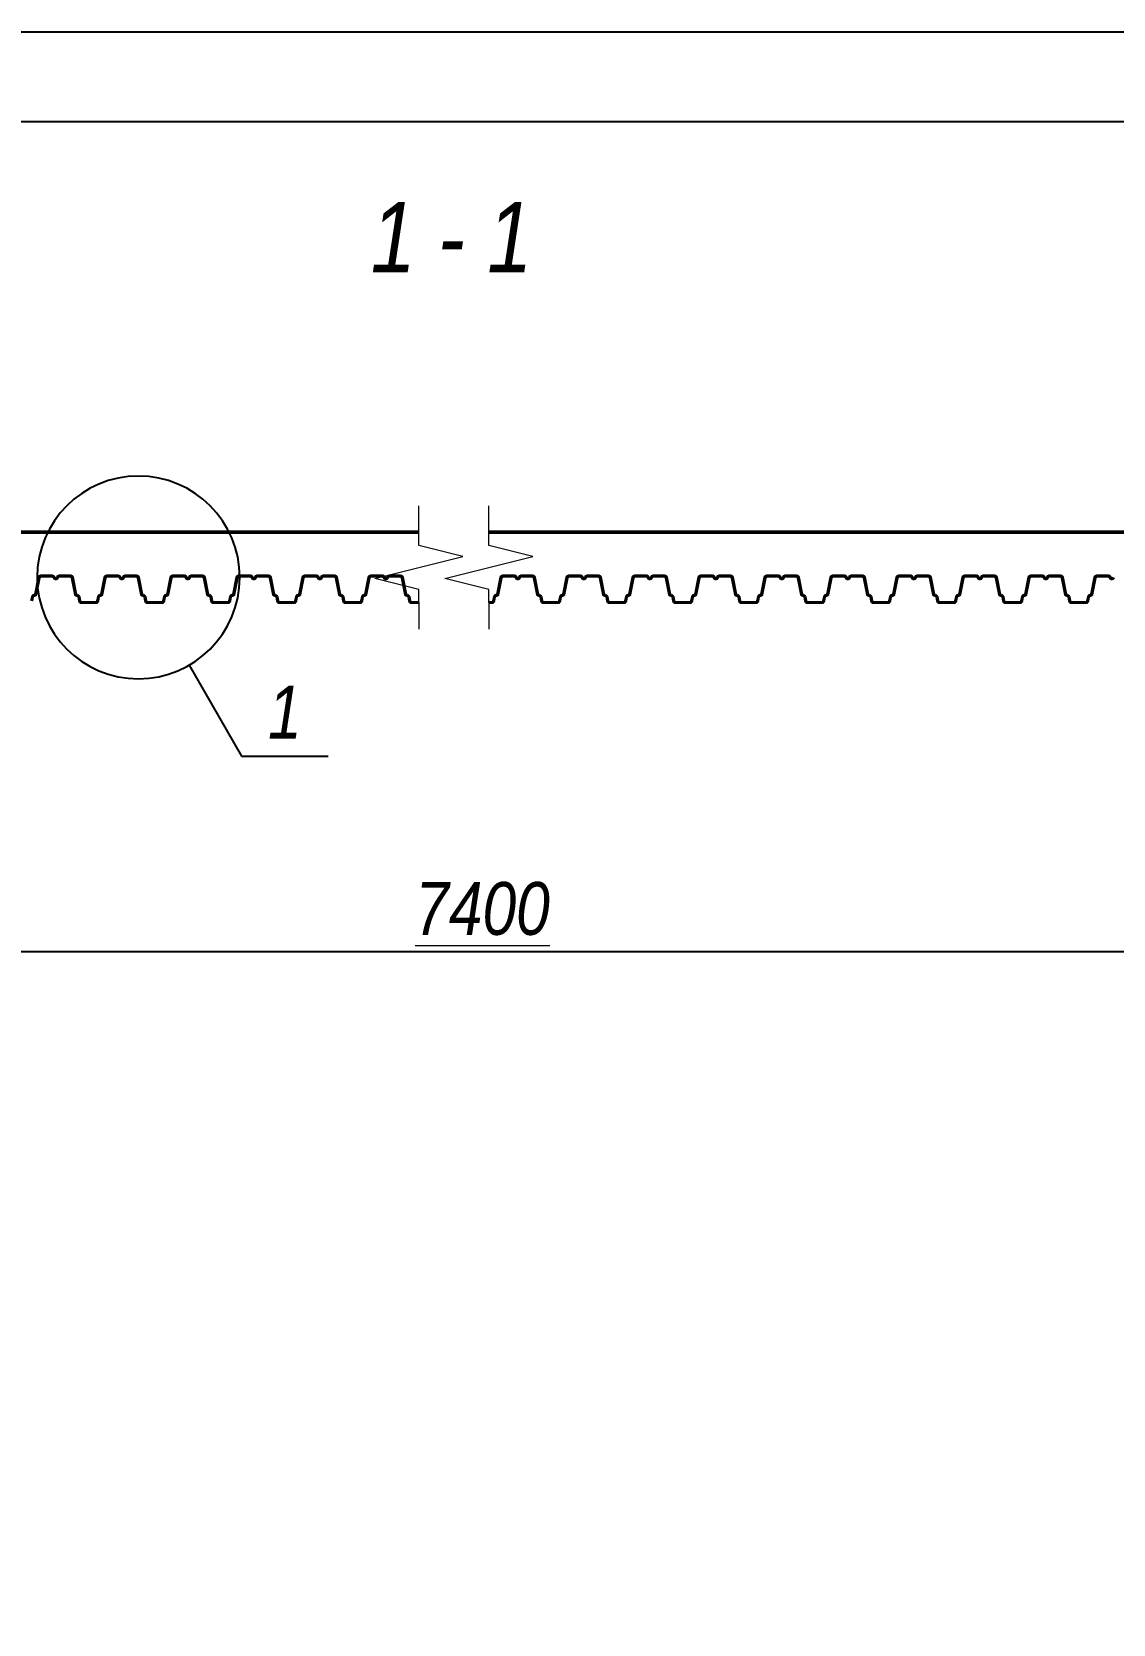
# Model space of a CAD drawing. Header units: millimetres. Extents: x 1582001 to 3303937, y 226471 to 491235.
# Drawn here: x 1695510 to 1701654, y 311911 to 320955 of the extents above; entities that cross this region are included whole.
import ezdxf

# ---------------------------------------------------------------- set-up
doc = ezdxf.new("R2010")
doc.units = ezdxf.units.MM
doc.layers.get('Defpoints').update_dxf_attribs({"color": 255, "lineweight": 30})
for name, color, linetype, lineweight in [('A-Wall-G', 22, 'Continuous', 50), ('перекрытия', 7, 'Continuous', 40), ('Размеры', 7, 'Continuous', 18)]:
    doc.layers.add(name, color=color, linetype=linetype, lineweight=lineweight)
doc.layers.add('Формуляр', color=138, linetype='Continuous')
doc.styles.get("Standard").update_dxf_attribs({"font": 'ARIALNI.TTF', "height": 300})
doc.styles.add('STYLE1', font='ARIALNI.TTF', dxfattribs={"height": 300})
doc.dimstyles.new('х2', dxfattribs={"dimscale": 100, "dimtxt": 2.5, "dimasz": 2.5, "dimexe": 1.25, "dimexo": 0.625, "dimtad": 1, "dimdec": 0, "dimlfac": 0.5, "dimtxsty": 'Standard', "dimblk": 'ARCHTICK', "dimcen": 2.5, "dimadec": 0, "dimazin": 0, "dimtfac": 1, "dimtdec": 0, "dimtmove": 0, "dimatfit": 3, "dimfxl": 0, "dimarcsym": 0})

# ---------------------------------------------------------------- blocks, each defined once
blk = doc.blocks.new('_ArchTick')
at = {"color": 0, "linetype": 'ByBlock', "const_width": 0.15}
blk.add_lwpolyline([(-0.5, -0.5), (0.5, 0.5)], dxfattribs=at)
blk = doc.blocks.new('*D1952')
at = {"layer": 'Defpoints', "color": 0, "lineweight": -3, "ltscale": 100, "transparency": 16777216}
for p in [(1703425.6, 316508.3), (1692715.4, 316021.2), (1703425.6, 315730.7)]:
    blk.add_point(p, dxfattribs=at)
at = {"layer": 'Размеры', "color": 0, "lineweight": -2, "ltscale": 100, "transparency": 16777216}
for p, q in [((1703425.6, 316445.8), (1703425.6, 315605.7)), ((1692715.4, 315958.7), (1692715.4, 315605.7)), ((1692715.4, 315730.7), (1703425.6, 315730.7))]:
    blk.add_line(p, q, dxfattribs=at)
at = {"layer": 'Размеры', "color": 0, "lineweight": -2, "ltscale": 100, "transparency": 16777216, "xscale": 250, "yscale": 250, "zscale": 250, "rotation": 180}
blk.add_blockref('_ArchTick', (1692715.4, 315730.7), dxfattribs=at)
at = {"layer": 'Размеры', "color": 0, "lineweight": -2, "ltscale": 100, "transparency": 16777216, "xscale": 250, "yscale": 250, "zscale": 250}
blk.add_blockref('_ArchTick', (1703425.6, 315730.7), dxfattribs=at)
at = {"layer": 'Размеры', "color": 0, "ltscale": 100, "transparency": 16777216, "insert": (1698070.5, 315973.9), "char_height": 300, "attachment_point": 5}
blk.add_mtext('\\L7400', dxfattribs=at)

msp = doc.modelspace()

# ---------------------------------------------------------------- linework, layer by layer
at = {"layer": 'A-Wall-G', "color": 0, "ltscale": 100}
for p, q in [((1697707.9, 318112.8), (1692265.4, 318112.8)), ((1703175.6, 318112.8), (1698105.5, 318112.8))]:
    msp.add_line(p, q, dxfattribs=at)
at = {"layer": 'перекрытия', "lineweight": 40, "ltscale": 100}
for p, q in [((1695550.1, 317855.1), (1695531.3, 317759.6)), ((1695551.9, 317854.7), (1695533.1, 317759.3)), ((1695627.4, 317864.6), (1695561.7, 317864.6)), ((1695627.4, 317862.8), (1695561.7, 317862.8)), ((1695647.6, 317850.6), (1695643.3, 317850.6)), ((1695647.6, 317848.8), (1695643.3, 317848.8)), ((1695729.2, 317864.6), (1695663.4, 317864.6)), ((1695729.2, 317862.8), (1695663.4, 317862.8)), ((1695739, 317854.7), (1695757.8, 317759.3)), ((1695740.8, 317855.1), (1695759.6, 317759.6)), ((1695925.1, 317855.1), (1695906.3, 317759.6)), ((1695926.9, 317854.7), (1695908.1, 317759.3)), ((1696002.4, 317864.6), (1695936.7, 317864.6)), ((1696002.4, 317862.8), (1695936.7, 317862.8)), ((1696022.6, 317850.6), (1696018.3, 317850.6)), ((1696022.6, 317848.8), (1696018.3, 317848.8)), ((1696104.2, 317864.6), (1696038.4, 317864.6)), ((1696104.2, 317862.8), (1696038.4, 317862.8)), ((1696114, 317854.7), (1696132.8, 317759.3)), ((1696115.8, 317855.1), (1696134.6, 317759.6)), ((1696300.1, 317855.1), (1696281.3, 317759.6)), ((1696301.9, 317854.7), (1696283.1, 317759.3)), ((1696377.4, 317864.6), (1696311.7, 317864.6)), ((1696377.4, 317862.8), (1696311.7, 317862.8)), ((1696397.6, 317850.6), (1696393.3, 317850.6)), ((1696397.6, 317848.8), (1696393.3, 317848.8)), ((1696479.2, 317864.6), (1696413.4, 317864.6)), ((1696479.2, 317862.8), (1696413.4, 317862.8)), ((1696489, 317854.7), (1696507.8, 317759.3)), ((1696490.8, 317855.1), (1696509.6, 317759.6)), ((1696675.1, 317855.1), (1696656.3, 317759.6)), ((1696676.9, 317854.7), (1696658.1, 317759.3)), ((1696752.4, 317864.6), (1696686.7, 317864.6)), ((1696752.4, 317862.8), (1696686.7, 317862.8)), ((1696772.6, 317850.6), (1696768.3, 317850.6)), ((1696772.6, 317848.8), (1696768.3, 317848.8)), ((1696854.2, 317864.6), (1696788.4, 317864.6)), ((1696854.2, 317862.8), (1696788.4, 317862.8)), ((1696864, 317854.7), (1696882.8, 317759.3)), ((1696865.8, 317855.1), (1696884.6, 317759.6)), ((1697050.1, 317855.1), (1697031.3, 317759.6)), ((1697051.9, 317854.7), (1697033.1, 317759.3)), ((1697127.4, 317864.6), (1697061.7, 317864.6)), ((1697127.4, 317862.8), (1697061.7, 317862.8)), ((1697147.6, 317850.6), (1697143.3, 317850.6)), ((1697147.6, 317848.8), (1697143.3, 317848.8)), ((1697229.2, 317864.6), (1697163.4, 317864.6)), ((1697229.2, 317862.8), (1697163.4, 317862.8)), ((1697239, 317854.7), (1697257.8, 317759.3)), ((1697240.8, 317855.1), (1697259.6, 317759.6)), ((1697425.1, 317855.1), (1697406.3, 317759.6)), ((1697426.8, 317854.7), (1697408.1, 317759.3)), ((1697502.4, 317864.6), (1697436.7, 317864.6)), ((1697502.4, 317862.8), (1697436.7, 317862.8)), ((1697522.6, 317850.6), (1697518.3, 317850.6)), ((1697522.6, 317848.8), (1697518.3, 317848.8)), ((1697604.2, 317864.6), (1697538.4, 317864.6)), ((1697604.2, 317862.8), (1697538.4, 317862.8)), ((1697614, 317854.7), (1697632.8, 317759.3)), ((1697615.8, 317855.1), (1697634.6, 317759.6)), ((1698175.1, 317855.1), (1698156.3, 317759.6)), ((1698176.8, 317854.7), (1698158.1, 317759.3)), ((1698252.4, 317864.6), (1698186.7, 317864.6)), ((1698252.4, 317862.8), (1698186.7, 317862.8)), ((1698272.6, 317850.6), (1698268.3, 317850.6)), ((1698272.6, 317848.8), (1698268.3, 317848.8)), ((1698354.2, 317864.6), (1698288.4, 317864.6)), ((1698354.2, 317862.8), (1698288.4, 317862.8)), ((1698364, 317854.7), (1698382.8, 317759.3)), ((1698365.8, 317855.1), (1698384.6, 317759.6)), ((1698550.1, 317855.1), (1698531.3, 317759.6)), ((1698551.8, 317854.7), (1698533.1, 317759.3)), ((1698627.4, 317864.6), (1698561.7, 317864.6)), ((1698627.4, 317862.8), (1698561.7, 317862.8)), ((1698647.6, 317850.6), (1698643.3, 317850.6)), ((1698647.6, 317848.8), (1698643.3, 317848.8)), ((1698729.2, 317864.6), (1698663.4, 317864.6)), ((1698729.2, 317862.8), (1698663.4, 317862.8)), ((1698739, 317854.7), (1698757.8, 317759.3)), ((1698740.8, 317855.1), (1698759.6, 317759.6)), ((1698925.1, 317855.1), (1698906.3, 317759.6)), ((1698926.8, 317854.7), (1698908.1, 317759.3)), ((1699002.4, 317864.6), (1698936.7, 317864.6)), ((1699002.4, 317862.8), (1698936.7, 317862.8)), ((1699022.6, 317850.6), (1699018.3, 317850.6)), ((1699022.6, 317848.8), (1699018.3, 317848.8)), ((1699104.2, 317864.6), (1699038.4, 317864.6)), ((1699104.2, 317862.8), (1699038.4, 317862.8)), ((1699114, 317854.7), (1699132.8, 317759.3)), ((1699115.8, 317855.1), (1699134.6, 317759.6)), ((1699300.1, 317855.1), (1699281.3, 317759.6)), ((1699301.8, 317854.7), (1699283.1, 317759.3)), ((1699377.4, 317864.6), (1699311.7, 317864.6)), ((1699377.4, 317862.8), (1699311.7, 317862.8)), ((1699397.6, 317850.6), (1699393.3, 317850.6)), ((1699397.6, 317848.8), (1699393.3, 317848.8)), ((1699479.2, 317864.6), (1699413.4, 317864.6)), ((1699479.2, 317862.8), (1699413.4, 317862.8)), ((1699489, 317854.7), (1699507.8, 317759.3)), ((1699490.8, 317855.1), (1699509.6, 317759.6)), ((1699675.1, 317855.1), (1699656.3, 317759.6)), ((1699676.8, 317854.7), (1699658.1, 317759.3)), ((1699752.4, 317864.6), (1699686.6, 317864.6)), ((1699752.4, 317862.8), (1699686.6, 317862.8)), ((1699772.6, 317850.6), (1699768.3, 317850.6)), ((1699772.6, 317848.8), (1699768.3, 317848.8)), ((1699854.2, 317864.6), (1699788.4, 317864.6)), ((1699854.2, 317862.8), (1699788.4, 317862.8)), ((1699864, 317854.7), (1699882.8, 317759.3)), ((1699865.8, 317855.1), (1699884.6, 317759.6)), ((1700050.1, 317855.1), (1700031.3, 317759.6)), ((1700051.8, 317854.7), (1700033.1, 317759.3)), ((1700127.4, 317864.6), (1700061.6, 317864.6)), ((1700127.4, 317862.8), (1700061.6, 317862.8)), ((1700147.6, 317850.6), (1700143.3, 317850.6)), ((1700147.6, 317848.8), (1700143.3, 317848.8)), ((1700229.2, 317864.6), (1700163.4, 317864.6)), ((1700229.2, 317862.8), (1700163.4, 317862.8)), ((1700239, 317854.7), (1700257.8, 317759.3)), ((1700240.8, 317855.1), (1700259.6, 317759.6)), ((1700425.1, 317855.1), (1700406.3, 317759.6)), ((1700426.8, 317854.7), (1700408.1, 317759.3)), ((1700502.4, 317864.6), (1700436.6, 317864.6)), ((1700502.4, 317862.8), (1700436.6, 317862.8)), ((1700522.6, 317850.6), (1700518.3, 317850.6)), ((1700522.6, 317848.8), (1700518.3, 317848.8)), ((1700604.2, 317864.6), (1700538.4, 317864.6)), ((1700604.2, 317862.8), (1700538.4, 317862.8)), ((1700614, 317854.7), (1700632.8, 317759.3)), ((1700615.8, 317855.1), (1700634.6, 317759.6)), ((1700800.1, 317855.1), (1700781.3, 317759.6)), ((1700801.8, 317854.7), (1700783.1, 317759.3)), ((1700877.4, 317864.6), (1700811.6, 317864.6)), ((1700877.4, 317862.8), (1700811.6, 317862.8)), ((1700897.6, 317850.6), (1700893.3, 317850.6)), ((1700897.6, 317848.8), (1700893.3, 317848.8)), ((1700979.2, 317864.6), (1700913.4, 317864.6)), ((1700979.2, 317862.8), (1700913.4, 317862.8)), ((1700989, 317854.7), (1701007.8, 317759.3)), ((1700990.8, 317855.1), (1701009.6, 317759.6)), ((1701175.1, 317855.1), (1701156.3, 317759.6)), ((1701176.8, 317854.7), (1701158.1, 317759.3)), ((1701252.4, 317864.6), (1701186.6, 317864.6)), ((1701252.4, 317862.8), (1701186.6, 317862.8)), ((1701272.6, 317850.6), (1701268.3, 317850.6)), ((1701272.6, 317848.8), (1701268.3, 317848.8)), ((1701354.2, 317864.6), (1701288.4, 317864.6)), ((1701354.2, 317862.8), (1701288.4, 317862.8)), ((1701364, 317854.7), (1701382.8, 317759.3)), ((1701365.8, 317855.1), (1701384.6, 317759.6)), ((1701550.1, 317855.1), (1701531.3, 317759.6)), ((1701551.8, 317854.7), (1701533.1, 317759.3)), ((1701627.4, 317864.6), (1701561.6, 317864.6)), ((1701627.4, 317862.8), (1701561.6, 317862.8)), ((1701647.6, 317850.6), (1701643.3, 317850.6)), ((1701647.6, 317848.8), (1701643.3, 317848.8)), ((1695512.8, 317746.7), (1695508.1, 317722.8)), ((1695514.5, 317746.4), (1695509.9, 317722.5)), ((1695525.2, 317754.6), (1695522.4, 317754.6)), ((1695525.2, 317752.8), (1695522.4, 317752.8)), ((1695765.7, 317754.6), (1695768.5, 317754.6)), ((1695765.7, 317752.8), (1695768.5, 317752.8)), ((1695776.4, 317746.4), (1695781, 317722.5)), ((1695778.1, 317746.7), (1695782.8, 317722.8)), ((1695887.8, 317746.7), (1695883.1, 317722.8)), ((1695889.5, 317746.4), (1695884.9, 317722.5)), ((1695900.2, 317754.6), (1695897.4, 317754.6)), ((1695900.2, 317752.8), (1695897.4, 317752.8)), ((1696140.7, 317754.6), (1696143.5, 317754.6)), ((1696140.7, 317752.8), (1696143.5, 317752.8)), ((1696151.4, 317746.4), (1696156, 317722.5)), ((1696153.1, 317746.7), (1696157.8, 317722.8)), ((1696262.8, 317746.7), (1696258.1, 317722.8)), ((1696262.8, 317746.7), (1696258.1, 317722.8)), ((1696264.5, 317746.4), (1696259.9, 317722.5)), ((1696264.5, 317746.4), (1696259.9, 317722.5)), ((1696275.2, 317754.6), (1696272.4, 317754.6)), ((1696275.2, 317754.6), (1696272.4, 317754.6)), ((1696275.2, 317752.8), (1696272.4, 317752.8)), ((1696275.2, 317752.8), (1696272.4, 317752.8)), ((1696515.7, 317754.6), (1696518.5, 317754.6)), ((1696515.7, 317752.8), (1696518.5, 317752.8)), ((1696526.4, 317746.4), (1696531, 317722.5)), ((1696528.1, 317746.7), (1696532.8, 317722.8)), ((1696637.8, 317746.7), (1696633.1, 317722.8)), ((1696637.8, 317746.7), (1696633.1, 317722.8)), ((1696639.5, 317746.4), (1696634.9, 317722.5)), ((1696639.5, 317746.4), (1696634.9, 317722.5)), ((1696650.2, 317754.6), (1696647.4, 317754.6)), ((1696650.2, 317754.6), (1696647.4, 317754.6)), ((1696650.2, 317752.8), (1696647.4, 317752.8)), ((1696650.2, 317752.8), (1696647.4, 317752.8)), ((1696890.7, 317754.6), (1696893.5, 317754.6)), ((1696890.7, 317752.8), (1696893.5, 317752.8)), ((1696901.4, 317746.4), (1696906, 317722.5)), ((1696903.1, 317746.7), (1696907.8, 317722.8)), ((1696905.6, 317724.8), (1696906, 317722.5)), ((1696907.4, 317725.2), (1696907.8, 317722.8)), ((1697012.8, 317746.7), (1697008.1, 317722.8)), ((1697014.5, 317746.4), (1697009.9, 317722.5)), ((1697025.2, 317754.6), (1697022.4, 317754.6)), ((1697025.2, 317752.8), (1697022.4, 317752.8)), ((1697265.6, 317754.6), (1697268.5, 317754.6)), ((1697265.6, 317752.8), (1697268.5, 317752.8)), ((1697276.3, 317746.4), (1697281, 317722.5)), ((1697278.1, 317746.7), (1697282.8, 317722.8)), ((1697387.8, 317746.7), (1697383.1, 317722.8)), ((1697387.8, 317746.7), (1697383.1, 317722.8)), ((1697389.5, 317746.4), (1697384.8, 317722.5)), ((1697389.5, 317746.4), (1697384.8, 317722.5)), ((1697400.2, 317754.6), (1697397.4, 317754.6)), ((1697400.2, 317754.6), (1697397.4, 317754.6)), ((1697400.2, 317752.8), (1697397.4, 317752.8)), ((1697400.2, 317752.8), (1697397.4, 317752.8)), ((1697640.6, 317754.6), (1697643.5, 317754.6)), ((1697640.6, 317752.8), (1697643.5, 317752.8)), ((1697651.3, 317746.4), (1697656, 317722.5)), ((1697653.1, 317746.7), (1697657.8, 317722.8)), ((1697655.6, 317724.8), (1697656, 317722.5)), ((1697657.3, 317725.2), (1697657.8, 317722.8)), ((1698137.8, 317746.7), (1698133.1, 317722.8)), ((1698139.5, 317746.4), (1698134.8, 317722.5)), ((1698150.2, 317754.6), (1698147.4, 317754.6)), ((1698150.2, 317752.8), (1698147.4, 317752.8)), ((1698390.6, 317754.6), (1698393.5, 317754.6)), ((1698390.6, 317752.8), (1698393.5, 317752.8)), ((1698401.3, 317746.4), (1698406, 317722.5)), ((1698403.1, 317746.7), (1698407.8, 317722.8)), ((1698512.8, 317746.7), (1698508.1, 317722.8)), ((1698512.8, 317746.7), (1698508.1, 317722.8)), ((1698514.5, 317746.4), (1698509.8, 317722.5)), ((1698514.5, 317746.4), (1698509.8, 317722.5)), ((1698525.2, 317754.6), (1698522.4, 317754.6)), ((1698525.2, 317754.6), (1698522.4, 317754.6)), ((1698525.2, 317752.8), (1698522.4, 317752.8)), ((1698525.2, 317752.8), (1698522.4, 317752.8)), ((1698765.6, 317754.6), (1698768.5, 317754.6)), ((1698765.6, 317752.8), (1698768.5, 317752.8)), ((1698776.3, 317746.4), (1698781, 317722.5)), ((1698778.1, 317746.7), (1698782.8, 317722.8)), ((1698887.8, 317746.7), (1698883.1, 317722.8)), ((1698887.8, 317746.7), (1698883.1, 317722.8)), ((1698889.5, 317746.4), (1698884.8, 317722.5)), ((1698889.5, 317746.4), (1698884.8, 317722.5)), ((1698900.2, 317754.6), (1698897.4, 317754.6)), ((1698900.2, 317754.6), (1698897.4, 317754.6)), ((1698900.2, 317752.8), (1698897.4, 317752.8)), ((1698900.2, 317752.8), (1698897.4, 317752.8)), ((1699140.6, 317754.6), (1699143.5, 317754.6)), ((1699140.6, 317752.8), (1699143.5, 317752.8)), ((1699151.3, 317746.4), (1699156, 317722.5)), ((1699153.1, 317746.7), (1699157.8, 317722.8)), ((1699155.6, 317724.8), (1699156, 317722.5)), ((1699157.3, 317725.2), (1699157.8, 317722.8)), ((1699262.8, 317746.7), (1699258.1, 317722.8)), ((1699264.5, 317746.4), (1699259.8, 317722.5)), ((1699275.2, 317754.6), (1699272.4, 317754.6)), ((1699275.2, 317752.8), (1699272.4, 317752.8)), ((1699515.6, 317754.6), (1699518.5, 317754.6)), ((1699515.6, 317752.8), (1699518.5, 317752.8)), ((1699526.3, 317746.4), (1699531, 317722.5)), ((1699528.1, 317746.7), (1699532.8, 317722.8)), ((1699637.8, 317746.7), (1699633.1, 317722.8)), ((1699637.8, 317746.7), (1699633.1, 317722.8)), ((1699639.5, 317746.4), (1699634.8, 317722.5)), ((1699639.5, 317746.4), (1699634.8, 317722.5)), ((1699650.2, 317754.6), (1699647.4, 317754.6)), ((1699650.2, 317754.6), (1699647.4, 317754.6)), ((1699650.2, 317752.8), (1699647.4, 317752.8)), ((1699650.2, 317752.8), (1699647.4, 317752.8)), ((1699890.6, 317754.6), (1699893.5, 317754.6)), ((1699890.6, 317752.8), (1699893.5, 317752.8)), ((1699901.3, 317746.4), (1699906, 317722.5)), ((1699903.1, 317746.7), (1699907.8, 317722.8)), ((1699905.6, 317724.8), (1699906, 317722.5)), ((1699907.3, 317725.2), (1699907.8, 317722.8)), ((1700012.8, 317746.7), (1700008.1, 317722.8)), ((1700014.5, 317746.4), (1700009.8, 317722.5)), ((1700025.2, 317754.6), (1700022.4, 317754.6)), ((1700025.2, 317752.8), (1700022.4, 317752.8)), ((1700265.6, 317754.6), (1700268.5, 317754.6)), ((1700265.6, 317752.8), (1700268.5, 317752.8)), ((1700276.3, 317746.4), (1700281, 317722.5)), ((1700278.1, 317746.7), (1700282.8, 317722.8)), ((1700387.8, 317746.7), (1700383.1, 317722.8)), ((1700389.5, 317746.4), (1700384.8, 317722.5)), ((1700400.2, 317754.6), (1700397.4, 317754.6)), ((1700400.2, 317752.8), (1700397.4, 317752.8)), ((1700640.6, 317754.6), (1700643.5, 317754.6)), ((1700640.6, 317752.8), (1700643.5, 317752.8)), ((1700651.3, 317746.4), (1700656, 317722.5)), ((1700653.1, 317746.7), (1700657.8, 317722.8)), ((1700762.8, 317746.7), (1700758.1, 317722.8)), ((1700762.8, 317746.7), (1700758.1, 317722.8)), ((1700764.5, 317746.4), (1700759.8, 317722.5)), ((1700764.5, 317746.4), (1700759.8, 317722.5)), ((1700775.2, 317754.6), (1700772.4, 317754.6)), ((1700775.2, 317754.6), (1700772.4, 317754.6)), ((1700775.2, 317752.8), (1700772.4, 317752.8)), ((1700775.2, 317752.8), (1700772.4, 317752.8)), ((1701015.6, 317754.6), (1701018.5, 317754.6)), ((1701015.6, 317752.8), (1701018.5, 317752.8)), ((1701026.3, 317746.4), (1701031, 317722.5)), ((1701028.1, 317746.7), (1701032.8, 317722.8)), ((1701137.8, 317746.7), (1701133.1, 317722.8)), ((1701137.8, 317746.7), (1701133.1, 317722.8)), ((1701139.5, 317746.4), (1701134.8, 317722.5)), ((1701139.5, 317746.4), (1701134.8, 317722.5)), ((1701150.2, 317754.6), (1701147.4, 317754.6)), ((1701150.2, 317754.6), (1701147.4, 317754.6)), ((1701150.2, 317752.8), (1701147.4, 317752.8)), ((1701150.2, 317752.8), (1701147.4, 317752.8)), ((1701390.6, 317754.6), (1701393.5, 317754.6)), ((1701390.6, 317752.8), (1701393.5, 317752.8)), ((1701401.3, 317746.4), (1701406, 317722.5)), ((1701403.1, 317746.7), (1701407.8, 317722.8)), ((1701405.6, 317724.8), (1701406, 317722.5)), ((1701407.3, 317725.2), (1701407.8, 317722.8)), ((1701512.8, 317746.7), (1701508.1, 317722.8)), ((1701514.5, 317746.4), (1701509.8, 317722.5)), ((1701525.2, 317754.6), (1701522.4, 317754.6)), ((1701525.2, 317752.8), (1701522.4, 317752.8)), ((1695792.8, 317714.6), (1695873.1, 317714.6)), ((1695792.8, 317712.8), (1695873.1, 317712.8)), ((1696167.8, 317714.6), (1696248.1, 317714.6)), ((1696167.8, 317712.8), (1696248.1, 317712.8)), ((1696542.8, 317714.6), (1696623.1, 317714.6)), ((1696542.8, 317712.8), (1696623.1, 317712.8)), ((1696917.8, 317714.6), (1696998.1, 317714.6)), ((1696998.1, 317714.6), (1696917.8, 317714.6)), ((1696917.8, 317712.8), (1696998.1, 317712.8)), ((1696998.1, 317712.8), (1696917.8, 317712.8)), ((1697292.8, 317714.6), (1697373.1, 317714.6)), ((1697373.1, 317714.6), (1697292.8, 317714.6)), ((1697292.8, 317712.8), (1697373.1, 317712.8)), ((1697373.1, 317712.8), (1697292.8, 317712.8)), ((1697667.8, 317714.6), (1697707.9, 317714.6)), ((1697707.9, 317714.6), (1697667.8, 317714.6)), ((1697667.8, 317712.8), (1697707.9, 317712.8)), ((1697707.9, 317712.8), (1697667.8, 317712.8)), ((1698105.5, 317714.6), (1698123.1, 317714.6)), ((1698105.5, 317712.8), (1698123.1, 317712.8)), ((1698417.8, 317714.6), (1698498.1, 317714.6)), ((1698417.8, 317712.8), (1698498.1, 317712.8)), ((1698792.8, 317714.6), (1698873.1, 317714.6)), ((1698792.8, 317712.8), (1698873.1, 317712.8)), ((1699167.8, 317714.6), (1699248.1, 317714.6)), ((1699248.1, 317714.6), (1699167.8, 317714.6)), ((1699167.8, 317712.8), (1699248.1, 317712.8)), ((1699248.1, 317712.8), (1699167.8, 317712.8)), ((1699542.8, 317714.6), (1699623.1, 317714.6)), ((1699623.1, 317714.6), (1699542.8, 317714.6)), ((1699542.8, 317712.8), (1699623.1, 317712.8)), ((1699623.1, 317712.8), (1699542.8, 317712.8)), ((1699917.8, 317714.6), (1699998.1, 317714.6)), ((1699998.1, 317714.6), (1699917.8, 317714.6)), ((1699917.8, 317712.8), (1699998.1, 317712.8)), ((1699998.1, 317712.8), (1699917.8, 317712.8)), ((1700292.8, 317714.6), (1700373.1, 317714.6)), ((1700292.8, 317712.8), (1700373.1, 317712.8)), ((1700667.8, 317714.6), (1700748.1, 317714.6)), ((1700667.8, 317712.8), (1700748.1, 317712.8)), ((1701042.8, 317714.6), (1701123.1, 317714.6)), ((1701042.8, 317712.8), (1701123.1, 317712.8)), ((1701417.8, 317714.6), (1701498.1, 317714.6)), ((1701498.1, 317714.6), (1701417.8, 317714.6)), ((1701417.8, 317712.8), (1701498.1, 317712.8)), ((1701498.1, 317712.8), (1701417.8, 317712.8))]:
    msp.add_line(p, q, dxfattribs=at)
for centre, radius, start, end in [((1695561.7, 317852.8), 11.8, 90, 168.87383), ((1695561.7, 317852.8), 10, 90, 168.87383), ((1695627.4, 317854.8), 9.8, 7.18076, 90), ((1695627.4, 317854.8), 8, 7.18076, 90), ((1695643.3, 317856.8), 8, 187.18076, 270), ((1695643.3, 317856.8), 6.2, 187.18076, 270), ((1695647.6, 317856.8), 6.2, 270, 352.81924), ((1695647.6, 317856.8), 8, 270, 352.81924), ((1695663.4, 317854.8), 9.8, 90, 172.81924), ((1695663.4, 317854.8), 8, 90, 172.81924), ((1695729.2, 317852.8), 11.8, 11.12617, 90), ((1695729.2, 317852.8), 10, 11.12617, 90), ((1695936.7, 317852.8), 11.8, 90, 168.87383), ((1695936.7, 317852.8), 10, 90, 168.87383), ((1696002.4, 317854.8), 9.8, 7.18076, 90), ((1696002.4, 317854.8), 8, 7.18076, 90), ((1696018.3, 317856.8), 8, 187.18076, 270), ((1696018.3, 317856.8), 6.2, 187.18076, 270), ((1696022.6, 317856.8), 6.2, 270, 352.81924), ((1696022.6, 317856.8), 8, 270, 352.81924), ((1696038.4, 317854.8), 9.8, 90, 172.81924), ((1696038.4, 317854.8), 8, 90, 172.81924), ((1696104.2, 317852.8), 11.8, 11.12617, 90), ((1696104.2, 317852.8), 10, 11.12617, 90), ((1696311.7, 317852.8), 11.8, 90, 168.87383), ((1696311.7, 317852.8), 10, 90, 168.87383), ((1696377.4, 317854.8), 9.8, 7.18076, 90), ((1696377.4, 317854.8), 8, 7.18076, 90), ((1696393.3, 317856.8), 8, 187.18076, 270), ((1696393.3, 317856.8), 6.2, 187.18076, 270), ((1696397.6, 317856.8), 6.2, 270, 352.81924), ((1696397.6, 317856.8), 8, 270, 352.81924), ((1696413.4, 317854.8), 9.8, 90, 172.81924), ((1696413.4, 317854.8), 8, 90, 172.81924), ((1696479.2, 317852.8), 11.8, 11.12617, 90), ((1696479.2, 317852.8), 10, 11.12617, 90), ((1696686.7, 317852.8), 11.8, 90, 168.87383), ((1696686.7, 317852.8), 10, 90, 168.87383), ((1696752.4, 317854.8), 9.8, 7.18076, 90), ((1696752.4, 317854.8), 8, 7.18076, 90), ((1696768.3, 317856.8), 8, 187.18076, 270), ((1696768.3, 317856.8), 6.2, 187.18076, 270), ((1696772.6, 317856.8), 6.2, 270, 352.81924), ((1696772.6, 317856.8), 8, 270, 352.81924), ((1696788.4, 317854.8), 9.8, 90, 172.81924), ((1696788.4, 317854.8), 8, 90, 172.81924), ((1696854.2, 317852.8), 11.8, 11.12617, 90), ((1696854.2, 317852.8), 10, 11.12617, 90), ((1697061.7, 317852.8), 11.8, 90, 168.87383), ((1697061.7, 317852.8), 10, 90, 168.87383), ((1697127.4, 317854.8), 9.8, 7.18076, 90), ((1697127.4, 317854.8), 8, 7.18076, 90), ((1697143.3, 317856.8), 8, 187.18076, 270), ((1697143.3, 317856.8), 6.2, 187.18076, 270), ((1697147.6, 317856.8), 6.2, 270, 352.81924), ((1697147.6, 317856.8), 8, 270, 352.81924), ((1697163.4, 317854.8), 9.8, 90, 172.81924), ((1697163.4, 317854.8), 8, 90, 172.81924), ((1697229.2, 317852.8), 11.8, 11.12617, 90), ((1697229.2, 317852.8), 10, 11.12617, 90), ((1697436.7, 317852.8), 11.8, 90, 168.87383), ((1697436.7, 317852.8), 10, 90, 168.87383), ((1697502.4, 317854.8), 9.8, 7.18076, 90), ((1697502.4, 317854.8), 8, 7.18076, 90), ((1697518.3, 317856.8), 8, 187.18076, 270), ((1697518.3, 317856.8), 6.2, 187.18076, 270), ((1697522.6, 317856.8), 6.2, 270, 352.81924), ((1697522.6, 317856.8), 8, 270, 352.81924), ((1697538.4, 317854.8), 9.8, 90, 172.81924), ((1697538.4, 317854.8), 8, 90, 172.81924), ((1697604.2, 317852.8), 11.8, 11.12617, 90), ((1697604.2, 317852.8), 10, 11.12617, 90), ((1698186.7, 317852.8), 11.8, 90, 168.87383), ((1698186.7, 317852.8), 10, 90, 168.87383), ((1698252.4, 317854.8), 9.8, 7.18076, 90), ((1698252.4, 317854.8), 8, 7.18076, 90), ((1698268.3, 317856.8), 8, 187.18076, 270), ((1698268.3, 317856.8), 6.2, 187.18076, 270), ((1698272.6, 317856.8), 6.2, 270, 352.81924), ((1698272.6, 317856.8), 8, 270, 352.81924), ((1698288.4, 317854.8), 9.8, 90, 172.81924), ((1698288.4, 317854.8), 8, 90, 172.81924), ((1698354.2, 317852.8), 11.8, 11.12617, 90), ((1698354.2, 317852.8), 10, 11.12617, 90), ((1698561.7, 317852.8), 11.8, 90, 168.87383), ((1698561.7, 317852.8), 10, 90, 168.87383), ((1698627.4, 317854.8), 9.8, 7.18076, 90), ((1698627.4, 317854.8), 8, 7.18076, 90), ((1698643.3, 317856.8), 8, 187.18076, 270), ((1698643.3, 317856.8), 6.2, 187.18076, 270), ((1698647.6, 317856.8), 6.2, 270, 352.81924), ((1698647.6, 317856.8), 8, 270, 352.81924), ((1698663.4, 317854.8), 9.8, 90, 172.81924), ((1698663.4, 317854.8), 8, 90, 172.81924), ((1698729.2, 317852.8), 11.8, 11.12617, 90), ((1698729.2, 317852.8), 10, 11.12617, 90), ((1698936.7, 317852.8), 11.8, 90, 168.87383), ((1698936.7, 317852.8), 10, 90, 168.87383), ((1699002.4, 317854.8), 9.8, 7.18076, 90), ((1699002.4, 317854.8), 8, 7.18076, 90), ((1699018.3, 317856.8), 8, 187.18076, 270), ((1699018.3, 317856.8), 6.2, 187.18076, 270), ((1699022.6, 317856.8), 6.2, 270, 352.81924), ((1699022.6, 317856.8), 8, 270, 352.81924), ((1699038.4, 317854.8), 9.8, 90, 172.81924), ((1699038.4, 317854.8), 8, 90, 172.81924), ((1699104.2, 317852.8), 11.8, 11.12617, 90), ((1699104.2, 317852.8), 10, 11.12617, 90), ((1699311.7, 317852.8), 11.8, 90, 168.87383), ((1699311.7, 317852.8), 10, 90, 168.87383), ((1699377.4, 317854.8), 9.8, 7.18076, 90), ((1699377.4, 317854.8), 8, 7.18076, 90), ((1699393.3, 317856.8), 8, 187.18076, 270), ((1699393.3, 317856.8), 6.2, 187.18076, 270), ((1699397.6, 317856.8), 6.2, 270, 352.81924), ((1699397.6, 317856.8), 8, 270, 352.81924), ((1699413.4, 317854.8), 9.8, 90, 172.81924), ((1699413.4, 317854.8), 8, 90, 172.81924), ((1699479.2, 317852.8), 11.8, 11.12617, 90), ((1699479.2, 317852.8), 10, 11.12617, 90), ((1699686.6, 317852.8), 11.8, 90, 168.87383), ((1699686.6, 317852.8), 10, 90, 168.87383), ((1699752.4, 317854.8), 9.8, 7.18076, 90), ((1699752.4, 317854.8), 8, 7.18076, 90), ((1699768.3, 317856.8), 8, 187.18076, 270), ((1699768.3, 317856.8), 6.2, 187.18076, 270), ((1699772.6, 317856.8), 6.2, 270, 352.81924), ((1699772.6, 317856.8), 8, 270, 352.81924), ((1699788.4, 317854.8), 9.8, 90, 172.81924), ((1699788.4, 317854.8), 8, 90, 172.81924), ((1699854.2, 317852.8), 11.8, 11.12617, 90), ((1699854.2, 317852.8), 10, 11.12617, 90), ((1700061.6, 317852.8), 11.8, 90, 168.87383), ((1700061.6, 317852.8), 10, 90, 168.87383), ((1700127.4, 317854.8), 9.8, 7.18076, 90), ((1700127.4, 317854.8), 8, 7.18076, 90), ((1700143.3, 317856.8), 8, 187.18076, 270), ((1700143.3, 317856.8), 6.2, 187.18076, 270), ((1700147.6, 317856.8), 6.2, 270, 352.81924), ((1700147.6, 317856.8), 8, 270, 352.81924), ((1700163.4, 317854.8), 9.8, 90, 172.81924), ((1700163.4, 317854.8), 8, 90, 172.81924), ((1700229.2, 317852.8), 11.8, 11.12617, 90), ((1700229.2, 317852.8), 10, 11.12617, 90), ((1700436.6, 317852.8), 11.8, 90, 168.87383), ((1700436.6, 317852.8), 10, 90, 168.87383), ((1700502.4, 317854.8), 9.8, 7.18076, 90), ((1700502.4, 317854.8), 8, 7.18076, 90), ((1700518.3, 317856.8), 8, 187.18076, 270), ((1700518.3, 317856.8), 6.2, 187.18076, 270), ((1700522.6, 317856.8), 6.2, 270, 352.81924), ((1700522.6, 317856.8), 8, 270, 352.81924), ((1700538.4, 317854.8), 9.8, 90, 172.81924), ((1700538.4, 317854.8), 8, 90, 172.81924), ((1700604.2, 317852.8), 11.8, 11.12617, 90), ((1700604.2, 317852.8), 10, 11.12617, 90), ((1700811.6, 317852.8), 11.8, 90, 168.87383), ((1700811.6, 317852.8), 10, 90, 168.87383), ((1700877.4, 317854.8), 9.8, 7.18076, 90), ((1700877.4, 317854.8), 8, 7.18076, 90), ((1700893.3, 317856.8), 8, 187.18076, 270), ((1700893.3, 317856.8), 6.2, 187.18076, 270), ((1700897.6, 317856.8), 6.2, 270, 352.81924), ((1700897.6, 317856.8), 8, 270, 352.81924), ((1700913.4, 317854.8), 9.8, 90, 172.81924), ((1700913.4, 317854.8), 8, 90, 172.81924), ((1700979.2, 317852.8), 11.8, 11.12617, 90), ((1700979.2, 317852.8), 10, 11.12617, 90), ((1701186.6, 317852.8), 11.8, 90, 168.87383), ((1701186.6, 317852.8), 10, 90, 168.87383), ((1701252.4, 317854.8), 9.8, 7.18076, 90), ((1701252.4, 317854.8), 8, 7.18076, 90), ((1701268.3, 317856.8), 8, 187.18076, 270), ((1701268.3, 317856.8), 6.2, 187.18076, 270), ((1701272.6, 317856.8), 6.2, 270, 352.81924), ((1701272.6, 317856.8), 8, 270, 352.81924), ((1701288.4, 317854.8), 9.8, 90, 172.81924), ((1701288.4, 317854.8), 8, 90, 172.81924), ((1701354.2, 317852.8), 11.8, 11.12617, 90), ((1701354.2, 317852.8), 10, 11.12617, 90), ((1701561.6, 317852.8), 11.8, 90, 168.87383), ((1701561.6, 317852.8), 10, 90, 168.87383), ((1701627.4, 317854.8), 9.8, 7.18076, 90), ((1701627.4, 317854.8), 8, 7.18076, 90), ((1701643.3, 317856.8), 8, 187.18076, 270), ((1701643.3, 317856.8), 6.2, 187.18076, 270), ((1701647.6, 317856.8), 6.2, 270, 352.81924), ((1701647.6, 317856.8), 8, 270, 352.81924), ((1695522.4, 317744.8), 9.8, 90, 168.87383), ((1695522.4, 317744.8), 8, 90, 168.87383), ((1695525.2, 317760.8), 6.2, 270, 348.87383), ((1695525.2, 317760.8), 8, 270, 348.87383), ((1695765.7, 317760.8), 8, 191.12617, 270), ((1695765.7, 317760.8), 6.2, 191.12617, 270), ((1695768.5, 317744.8), 9.8, 11.12617, 90), ((1695768.5, 317744.8), 8, 11.12617, 90), ((1695897.4, 317744.8), 9.8, 90, 168.87383), ((1695897.4, 317744.8), 8, 90, 168.87383), ((1695900.2, 317760.8), 6.2, 270, 348.87383), ((1695900.2, 317760.8), 8, 270, 348.87383), ((1696140.7, 317760.8), 8, 191.12617, 270), ((1696140.7, 317760.8), 6.2, 191.12617, 270), ((1696143.5, 317744.8), 9.8, 11.12617, 90), ((1696143.5, 317744.8), 8, 11.12617, 90), ((1696272.4, 317744.8), 9.8, 90, 168.87383), ((1696272.4, 317744.8), 9.8, 90, 168.87383), ((1696272.4, 317744.8), 8, 90, 168.87383), ((1696272.4, 317744.8), 8, 90, 168.87383), ((1696275.2, 317760.8), 6.2, 270, 348.87383), ((1696275.2, 317760.8), 6.2, 270, 348.87383), ((1696275.2, 317760.8), 8, 270, 348.87383), ((1696275.2, 317760.8), 8, 270, 348.87383), ((1696515.7, 317760.8), 8, 191.12617, 270), ((1696515.7, 317760.8), 6.2, 191.12617, 270), ((1696518.5, 317744.8), 9.8, 11.12617, 90), ((1696518.5, 317744.8), 8, 11.12617, 90), ((1696647.4, 317744.8), 9.8, 90, 168.87383), ((1696647.4, 317744.8), 9.8, 90, 168.87383), ((1696647.4, 317744.8), 8, 90, 168.87383), ((1696647.4, 317744.8), 8, 90, 168.87383), ((1696650.2, 317760.8), 6.2, 270, 348.87383), ((1696650.2, 317760.8), 6.2, 270, 348.87383), ((1696650.2, 317760.8), 8, 270, 348.87383), ((1696650.2, 317760.8), 8, 270, 348.87383), ((1696890.7, 317760.8), 8, 191.12617, 270), ((1696890.7, 317760.8), 6.2, 191.12617, 270), ((1696893.5, 317744.8), 9.8, 11.12617, 90), ((1696893.5, 317744.8), 8, 11.12617, 90), ((1697022.4, 317744.8), 9.8, 90, 168.87383), ((1697022.4, 317744.8), 8, 90, 168.87383), ((1697025.2, 317760.8), 6.2, 270, 348.87383), ((1697025.2, 317760.8), 8, 270, 348.87383), ((1697265.6, 317760.8), 8, 191.12617, 270), ((1697265.6, 317760.8), 6.2, 191.12617, 270), ((1697268.5, 317744.8), 9.8, 11.12617, 90), ((1697268.5, 317744.8), 8, 11.12617, 90), ((1697397.4, 317744.8), 9.8, 90, 168.87383), ((1697397.4, 317744.8), 9.8, 90, 168.87383), ((1697397.4, 317744.8), 8, 90, 168.87383), ((1697397.4, 317744.8), 8, 90, 168.87383), ((1697400.2, 317760.8), 6.2, 270, 348.87383), ((1697400.2, 317760.8), 6.2, 270, 348.87383), ((1697400.2, 317760.8), 8, 270, 348.87383), ((1697400.2, 317760.8), 8, 270, 348.87383), ((1697640.6, 317760.8), 8, 191.12617, 270), ((1697640.6, 317760.8), 6.2, 191.12617, 270), ((1697643.5, 317744.8), 9.8, 11.12617, 90), ((1697643.5, 317744.8), 8, 11.12617, 90), ((1698147.4, 317744.8), 9.8, 90, 168.87383), ((1698147.4, 317744.8), 8, 90, 168.87383), ((1698150.2, 317760.8), 6.2, 270, 348.87383), ((1698150.2, 317760.8), 8, 270, 348.87383), ((1698390.6, 317760.8), 8, 191.12617, 270), ((1698390.6, 317760.8), 6.2, 191.12617, 270), ((1698393.5, 317744.8), 9.8, 11.12617, 90), ((1698393.5, 317744.8), 8, 11.12617, 90), ((1698522.4, 317744.8), 9.8, 90, 168.87383), ((1698522.4, 317744.8), 9.8, 90, 168.87383), ((1698522.4, 317744.8), 8, 90, 168.87383), ((1698522.4, 317744.8), 8, 90, 168.87383), ((1698525.2, 317760.8), 6.2, 270, 348.87383), ((1698525.2, 317760.8), 6.2, 270, 348.87383), ((1698525.2, 317760.8), 8, 270, 348.87383), ((1698525.2, 317760.8), 8, 270, 348.87383), ((1698765.6, 317760.8), 8, 191.12617, 270), ((1698765.6, 317760.8), 6.2, 191.12617, 270), ((1698768.5, 317744.8), 9.8, 11.12617, 90), ((1698768.5, 317744.8), 8, 11.12617, 90), ((1698897.4, 317744.8), 9.8, 90, 168.87383), ((1698897.4, 317744.8), 9.8, 90, 168.87383), ((1698897.4, 317744.8), 8, 90, 168.87383), ((1698897.4, 317744.8), 8, 90, 168.87383), ((1698900.2, 317760.8), 6.2, 270, 348.87383), ((1698900.2, 317760.8), 6.2, 270, 348.87383), ((1698900.2, 317760.8), 8, 270, 348.87383), ((1698900.2, 317760.8), 8, 270, 348.87383), ((1699140.6, 317760.8), 8, 191.12617, 270), ((1699140.6, 317760.8), 6.2, 191.12617, 270), ((1699143.5, 317744.8), 9.8, 11.12617, 90), ((1699143.5, 317744.8), 8, 11.12617, 90), ((1699272.4, 317744.8), 9.8, 90, 168.87383), ((1699272.4, 317744.8), 8, 90, 168.87383), ((1699275.2, 317760.8), 6.2, 270, 348.87383), ((1699275.2, 317760.8), 8, 270, 348.87383), ((1699515.6, 317760.8), 8, 191.12617, 270), ((1699515.6, 317760.8), 6.2, 191.12617, 270), ((1699518.5, 317744.8), 9.8, 11.12617, 90), ((1699518.5, 317744.8), 8, 11.12617, 90), ((1699647.4, 317744.8), 9.8, 90, 168.87383), ((1699647.4, 317744.8), 9.8, 90, 168.87383), ((1699647.4, 317744.8), 8, 90, 168.87383), ((1699647.4, 317744.8), 8, 90, 168.87383), ((1699650.2, 317760.8), 6.2, 270, 348.87383), ((1699650.2, 317760.8), 6.2, 270, 348.87383), ((1699650.2, 317760.8), 8, 270, 348.87383), ((1699650.2, 317760.8), 8, 270, 348.87383), ((1699890.6, 317760.8), 8, 191.12617, 270), ((1699890.6, 317760.8), 6.2, 191.12617, 270), ((1699893.5, 317744.8), 9.8, 11.12617, 90), ((1699893.5, 317744.8), 8, 11.12617, 90), ((1700022.4, 317744.8), 9.8, 90, 168.87383), ((1700022.4, 317744.8), 8, 90, 168.87383), ((1700025.2, 317760.8), 6.2, 270, 348.87383), ((1700025.2, 317760.8), 8, 270, 348.87383), ((1700265.6, 317760.8), 8, 191.12617, 270), ((1700265.6, 317760.8), 6.2, 191.12617, 270), ((1700268.5, 317744.8), 9.8, 11.12617, 90), ((1700268.5, 317744.8), 8, 11.12617, 90), ((1700397.4, 317744.8), 9.8, 90, 168.87383), ((1700397.4, 317744.8), 8, 90, 168.87383), ((1700400.2, 317760.8), 6.2, 270, 348.87383), ((1700400.2, 317760.8), 8, 270, 348.87383), ((1700640.6, 317760.8), 8, 191.12617, 270), ((1700640.6, 317760.8), 6.2, 191.12617, 270), ((1700643.5, 317744.8), 9.8, 11.12617, 90), ((1700643.5, 317744.8), 8, 11.12617, 90), ((1700772.4, 317744.8), 9.8, 90, 168.87383), ((1700772.4, 317744.8), 9.8, 90, 168.87383), ((1700772.4, 317744.8), 8, 90, 168.87383), ((1700772.4, 317744.8), 8, 90, 168.87383), ((1700775.2, 317760.8), 6.2, 270, 348.87383), ((1700775.2, 317760.8), 6.2, 270, 348.87383), ((1700775.2, 317760.8), 8, 270, 348.87383), ((1700775.2, 317760.8), 8, 270, 348.87383), ((1701015.6, 317760.8), 8, 191.12617, 270), ((1701015.6, 317760.8), 6.2, 191.12617, 270), ((1701018.5, 317744.8), 9.8, 11.12617, 90), ((1701018.5, 317744.8), 8, 11.12617, 90), ((1701147.4, 317744.8), 9.8, 90, 168.87383), ((1701147.4, 317744.8), 9.8, 90, 168.87383), ((1701147.4, 317744.8), 8, 90, 168.87383), ((1701147.4, 317744.8), 8, 90, 168.87383), ((1701150.2, 317760.8), 6.2, 270, 348.87383), ((1701150.2, 317760.8), 6.2, 270, 348.87383), ((1701150.2, 317760.8), 8, 270, 348.87383), ((1701150.2, 317760.8), 8, 270, 348.87383), ((1701390.6, 317760.8), 8, 191.12617, 270), ((1701390.6, 317760.8), 6.2, 191.12617, 270), ((1701393.5, 317744.8), 9.8, 11.12617, 90), ((1701393.5, 317744.8), 8, 11.12617, 90), ((1701522.4, 317744.8), 9.8, 90, 168.87383), ((1701522.4, 317744.8), 8, 90, 168.87383), ((1701525.2, 317760.8), 6.2, 270, 348.87383), ((1701525.2, 317760.8), 8, 270, 348.87383), ((1695792.8, 317724.8), 12, 191.12617, 270), ((1695792.8, 317724.8), 10.2, 191.12617, 270), ((1695873.1, 317724.8), 10.2, 270, 348.87383), ((1695873.1, 317724.8), 12, 270, 348.87383), ((1696167.8, 317724.8), 12, 191.12617, 270), ((1696167.8, 317724.8), 10.2, 191.12617, 270), ((1696248.1, 317724.8), 10.2, 270, 348.87383), ((1696248.1, 317724.8), 10.2, 270, 348.87383), ((1696248.1, 317724.8), 12, 270, 348.87383), ((1696248.1, 317724.8), 12, 270, 348.87383), ((1696542.8, 317724.8), 12, 191.12617, 270), ((1696542.8, 317724.8), 10.2, 191.12617, 270), ((1696623.1, 317724.8), 10.2, 270, 348.87383), ((1696623.1, 317724.8), 10.2, 270, 348.87383), ((1696623.1, 317724.8), 12, 270, 348.87383), ((1696623.1, 317724.8), 12, 270, 348.87383), ((1696917.8, 317724.8), 12, 191.12617, 270), ((1696917.8, 317724.8), 12, 191.12617, 270), ((1696917.8, 317724.8), 10.2, 191.12617, 270), ((1696917.8, 317724.8), 10.2, 191.12617, 270), ((1696998.1, 317724.8), 10.2, 270, 348.87383), ((1696998.1, 317724.8), 10.2, 270, 348.87383), ((1696998.1, 317724.8), 10.2, 270, 348.87383), ((1696998.1, 317724.8), 12, 270, 348.87383), ((1696998.1, 317724.8), 12, 270, 348.87383), ((1696998.1, 317724.8), 12, 270, 348.87383), ((1697292.8, 317724.8), 12, 191.12617, 270), ((1697292.8, 317724.8), 12, 191.12617, 270), ((1697292.8, 317724.8), 12, 191.12617, 270), ((1697292.8, 317724.8), 10.2, 191.12617, 270), ((1697292.8, 317724.8), 10.2, 191.12617, 270), ((1697292.8, 317724.8), 10.2, 191.12617, 270), ((1697373.1, 317724.8), 10.2, 270, 348.87383), ((1697373.1, 317724.8), 10.2, 270, 348.87383), ((1697373.1, 317724.8), 12, 270, 348.87383), ((1697373.1, 317724.8), 12, 270, 348.87383), ((1697667.8, 317724.8), 12, 191.12617, 270), ((1697667.8, 317724.8), 12, 191.12617, 270), ((1697667.8, 317724.8), 10.2, 191.12617, 270), ((1697667.8, 317724.8), 10.2, 191.12617, 270), ((1698123.1, 317724.8), 10.2, 270, 348.87383), ((1698123.1, 317724.8), 12, 270, 348.87383), ((1698417.8, 317724.8), 12, 191.12617, 270), ((1698417.8, 317724.8), 10.2, 191.12617, 270), ((1698498.1, 317724.8), 10.2, 270, 348.87383), ((1698498.1, 317724.8), 10.2, 270, 348.87383), ((1698498.1, 317724.8), 12, 270, 348.87383), ((1698498.1, 317724.8), 12, 270, 348.87383), ((1698792.8, 317724.8), 12, 191.12617, 270), ((1698792.8, 317724.8), 10.2, 191.12617, 270), ((1698873.1, 317724.8), 10.2, 270, 348.87383), ((1698873.1, 317724.8), 10.2, 270, 348.87383), ((1698873.1, 317724.8), 12, 270, 348.87383), ((1698873.1, 317724.8), 12, 270, 348.87383), ((1699167.8, 317724.8), 12, 191.12617, 270), ((1699167.8, 317724.8), 12, 191.12617, 270), ((1699167.8, 317724.8), 10.2, 191.12617, 270), ((1699167.8, 317724.8), 10.2, 191.12617, 270), ((1699248.1, 317724.8), 10.2, 270, 348.87383), ((1699248.1, 317724.8), 10.2, 270, 348.87383), ((1699248.1, 317724.8), 10.2, 270, 348.87383), ((1699248.1, 317724.8), 12, 270, 348.87383), ((1699248.1, 317724.8), 12, 270, 348.87383), ((1699248.1, 317724.8), 12, 270, 348.87383), ((1699542.8, 317724.8), 12, 191.12617, 270), ((1699542.8, 317724.8), 12, 191.12617, 270), ((1699542.8, 317724.8), 12, 191.12617, 270), ((1699542.8, 317724.8), 10.2, 191.12617, 270), ((1699542.8, 317724.8), 10.2, 191.12617, 270), ((1699542.8, 317724.8), 10.2, 191.12617, 270), ((1699623.1, 317724.8), 10.2, 270, 348.87383), ((1699623.1, 317724.8), 10.2, 270, 348.87383), ((1699623.1, 317724.8), 12, 270, 348.87383), ((1699623.1, 317724.8), 12, 270, 348.87383), ((1699917.8, 317724.8), 12, 191.12617, 270), ((1699917.8, 317724.8), 12, 191.12617, 270), ((1699917.8, 317724.8), 10.2, 191.12617, 270), ((1699917.8, 317724.8), 10.2, 191.12617, 270), ((1699998.1, 317724.8), 10.2, 270, 348.87383), ((1699998.1, 317724.8), 10.2, 270, 348.87383), ((1699998.1, 317724.8), 10.2, 270, 348.87383), ((1699998.1, 317724.8), 12, 270, 348.87383), ((1699998.1, 317724.8), 12, 270, 348.87383), ((1699998.1, 317724.8), 12, 270, 348.87383), ((1700292.8, 317724.8), 12, 191.12617, 270), ((1700292.8, 317724.8), 10.2, 191.12617, 270), ((1700373.1, 317724.8), 10.2, 270, 348.87383), ((1700373.1, 317724.8), 12, 270, 348.87383), ((1700667.8, 317724.8), 12, 191.12617, 270), ((1700667.8, 317724.8), 10.2, 191.12617, 270), ((1700748.1, 317724.8), 10.2, 270, 348.87383), ((1700748.1, 317724.8), 10.2, 270, 348.87383), ((1700748.1, 317724.8), 12, 270, 348.87383), ((1700748.1, 317724.8), 12, 270, 348.87383), ((1701042.8, 317724.8), 12, 191.12617, 270), ((1701042.8, 317724.8), 10.2, 191.12617, 270), ((1701123.1, 317724.8), 10.2, 270, 348.87383), ((1701123.1, 317724.8), 10.2, 270, 348.87383), ((1701123.1, 317724.8), 12, 270, 348.87383), ((1701123.1, 317724.8), 12, 270, 348.87383), ((1701417.8, 317724.8), 12, 191.12617, 270), ((1701417.8, 317724.8), 12, 191.12617, 270), ((1701417.8, 317724.8), 10.2, 191.12617, 270), ((1701417.8, 317724.8), 10.2, 191.12617, 270), ((1701498.1, 317724.8), 10.2, 270, 348.87383), ((1701498.1, 317724.8), 10.2, 270, 348.87383), ((1701498.1, 317724.8), 10.2, 270, 348.87383), ((1701498.1, 317724.8), 12, 270, 348.87383), ((1701498.1, 317724.8), 12, 270, 348.87383), ((1701498.1, 317724.8), 12, 270, 348.87383)]:
    msp.add_arc(centre, radius, start, end, dxfattribs=at)
at = {"layer": 'Размеры', "linetype": 'Continuous', "ltscale": 50}
for p, q in [((1697707.9, 318112.8), (1697707.9, 318262.8)), ((1698105.5, 318112.8), (1698105.5, 318262.8)), ((1697707.9, 317712.8), (1697707.9, 317562.8)), ((1698105.5, 317712.8), (1698105.5, 317562.8))]:
    msp.add_line(p, q, dxfattribs=at)
at = {"layer": 'Размеры', "lineweight": 25, "ltscale": 100}
for p, q in [((1696403.3, 317357.8), (1696701.7, 316840.9)), ((1696701.7, 316840.9), (1697192.8, 316840.9))]:
    msp.add_line(p, q, dxfattribs=at)
at = {"layer": 'Размеры', "linetype": 'Continuous', "ltscale": 50}
for points in [[(1697707.9, 317712.8), (1697707.9, 317787.8), (1697457.9, 317850.3), (1697957.9, 317975.3), (1697707.9, 318037.8), (1697707.9, 318112.8)], [(1698105.5, 317712.8), (1698105.5, 317787.8), (1697855.5, 317850.3), (1698355.5, 317975.3), (1698105.5, 318037.8), (1698105.5, 318112.8)]]:
    msp.add_lwpolyline(points, dxfattribs=at)
at = {"layer": 'Размеры', "lineweight": 25, "ltscale": 100}
for start, end in [(0, 180), (180, 0)]:
    msp.add_arc((1696115.5, 317856.2), 575.6, start, end, dxfattribs=at)
at = {"layer": 'Формуляр', "color": 0}
for points in [[(1666000.8, 320955), (1708000.7, 320955), (1708000.7, 291255.1), (1666000.8, 291255.1)], [(1668000.8, 291755.1), (1668000.8, 320444.9), (1707500.7, 320444.9), (1707500.7, 291755.1)]]:
    msp.add_lwpolyline(points, close=True, dxfattribs=at)

# ---------------------------------------------------------------- texts
at = {"ltscale": 2, "insert": (1697435.5, 319988.6), "char_height": 400, "width": 12867.82, "attachment_point": 1, "style": 'STYLE1'}
msp.add_mtext('1 - 1', dxfattribs=at)
at = {"layer": 'Размеры', "lineweight": 25, "ltscale": 100}
msp.add_text('1', height=300, dxfattribs=at).set_placement((1696851.7, 316940.9))

# ---------------------------------------------------------------- dimensions: what is measured, and where the dimension line sits
at = {"layer": 'Размеры', "ltscale": 100}
dim = msp.add_linear_dim(base=(1703425.6, 315730.7), p1=(1692715.4, 316021.2), p2=(1703425.6, 316508.3), text='%%u7400', dimstyle='х2', override={"dimlfac": 0.5, "dimtxsty": 'Standard', "dimblk1": 'ArchTick', "dimblk2": 'ArchTick', "dimsah": 1, "dimtmove": 0, "dimtolj": 0}, dxfattribs=at)
dim.commit()
dim.dimension.update_dxf_attribs({"geometry": '*D1952', "text_midpoint": (1698070.5, 315973.9)})

doc.saveas('drawing.dxf')
